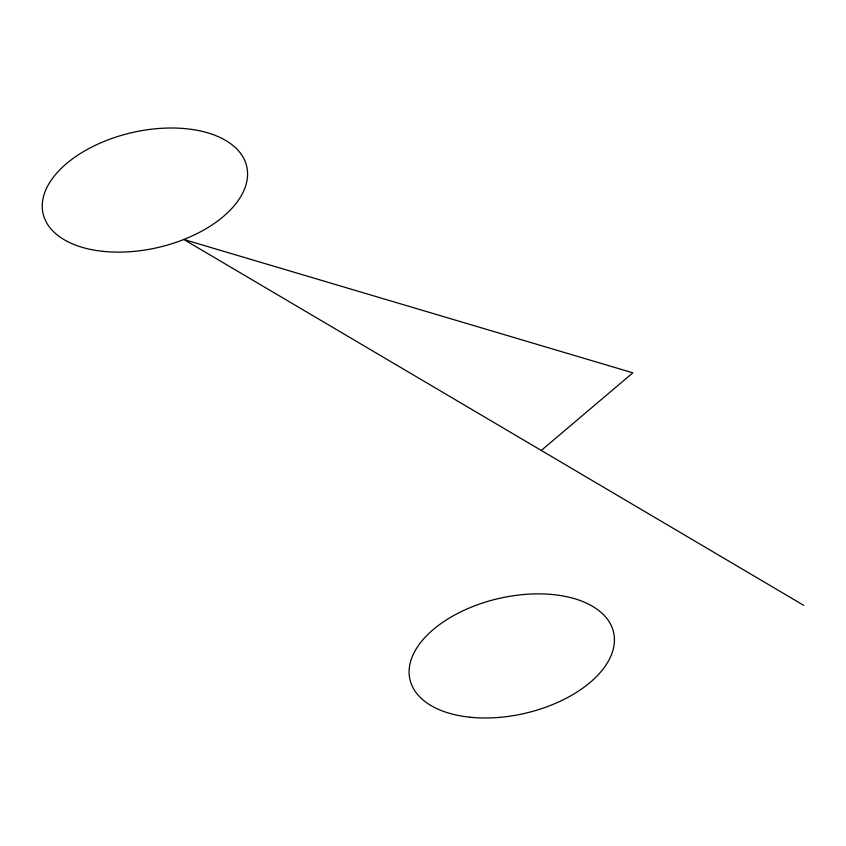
<?xml version="1.0" encoding="UTF-8"?>
<svg xmlns="http://www.w3.org/2000/svg" width="846" height="846" viewBox="0 0 846 846"><rect width="100%" height="100%" fill="white"/><g stroke="black" fill="none" stroke-linecap="round" stroke-linejoin="round"><path stroke-width="1.27" d="M541.281 450.453L632.85 372.822L183.825 239.481L803.7 605.324M469.858 717.207A104.513 58.892 -13.1 0 0 613.889 633.813A104.513 58.892 -13.1 0 0 451.563 616.766A104.513 58.892 -13.1 0 0 469.858 717.207M103.001 251.347A104.513 58.892 -13.1 0 0 247.032 167.952A104.513 58.892 -13.1 0 0 84.706 150.905A104.513 58.892 -13.1 0 0 103.001 251.347"/></g></svg>
